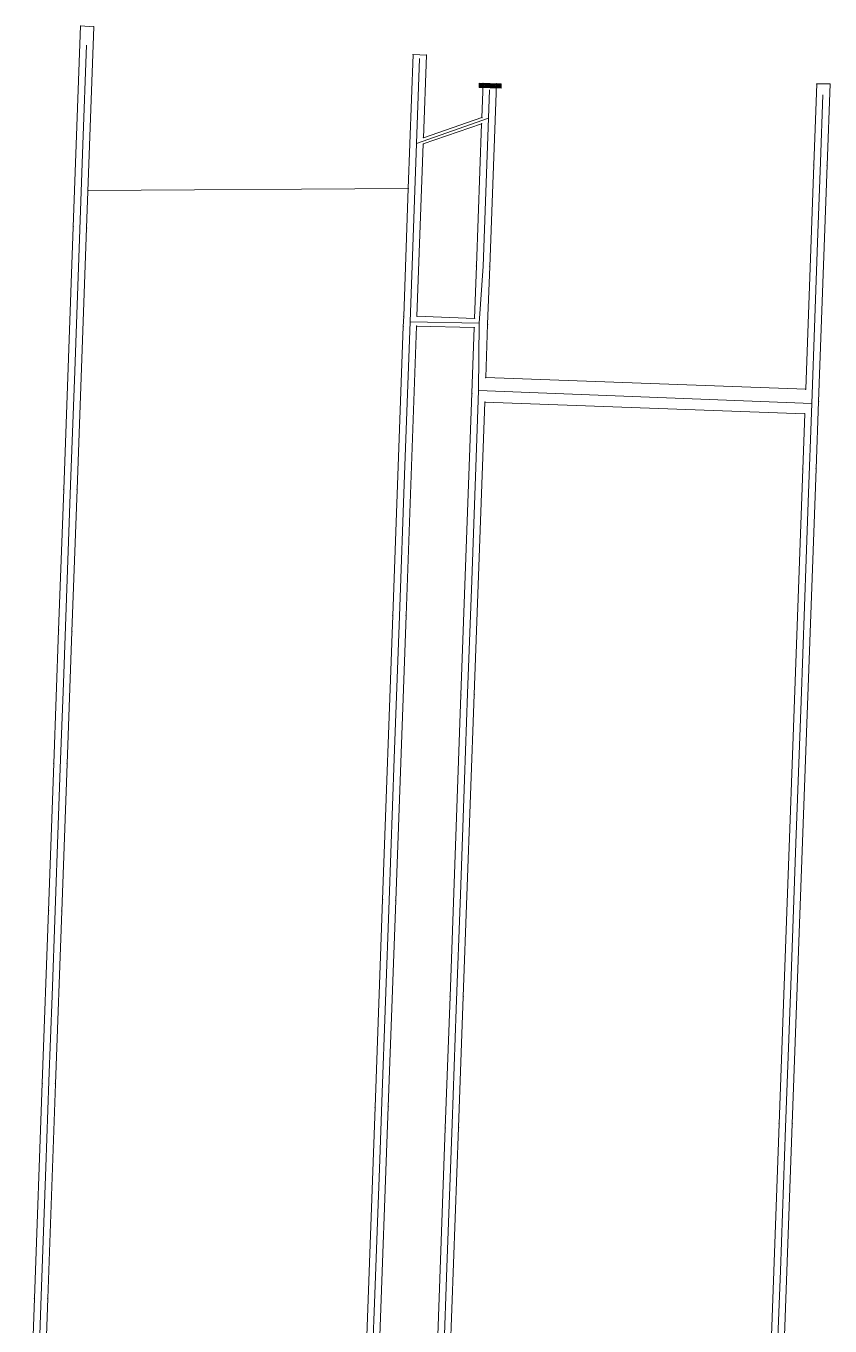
# Model space of a CAD drawing. Header units: metres. Extents: x 452813 to 454404, y 4394134 to 4396509.
# Drawn here: x 454114.4 to 454393.2, y 4396058.4 to 4396508.9 of the extents above; entities that cross this region are included whole.
import ezdxf

# ---------------------------------------------------------------- set-up
doc = ezdxf.new("R2010")
doc.units = ezdxf.units.M
for name, color, linetype, lineweight in [('BARAJ', 1, 'Continuous', 0), ('GALERI', 240, 'Continuous', 0), ('GEOFENCE', 3, 'Continuous', 0), ('NOKTA', 30, 'Continuous', 0)]:
    doc.layers.add(name, color=color, linetype=linetype, lineweight=lineweight)

msp = doc.modelspace()

# ---------------------------------------------------------------- linework, layer by layer
at = {"layer": 'BARAJ'}
for p, q in [((454271.57, 4396489.1, 838.02), (454271.52, 4396487.6, 838.02)), ((454271.52, 4396487.6, 838.02), (454279.16, 4396487.37, 836.41)), ((454271.57, 4396489.1, 838.02), (454279.21, 4396488.87, 836.41)), ((454271.73, 4396487.59, 29.73), (454271.9, 4396489.09, 29.73)), ((454272.05, 4396487.59, 29.73), (454272.22, 4396489.08, 29.73)), ((454272.37, 4396487.58, 29.73), (454272.54, 4396489.07, 29.73)), ((454272.69, 4396487.57, 29.73), (454272.86, 4396489.06, 29.73)), ((454273.01, 4396487.56, 29.73), (454273.18, 4396489.05, 29.73)), ((454273.33, 4396487.55, 29.73), (454273.5, 4396489.04, 29.73)), ((454273.65, 4396487.54, 29.73), (454273.82, 4396489.03, 29.73)), ((454273.96, 4396487.53, 29.73), (454274.13, 4396489.02, 29.73)), ((454274.28, 4396487.52, 29.73), (454274.45, 4396489.01, 29.73)), ((454274.6, 4396487.51, 29.73), (454274.77, 4396489, 29.73)), ((454274.92, 4396487.5, 29.73), (454275.09, 4396488.99, 29.73)), ((454275.24, 4396487.49, 29.73), (454275.41, 4396488.98, 29.73)), ((454275.56, 4396487.48, 29.73), (454275.73, 4396488.98, 29.73)), ((454275.87, 4396487.47, 29.73), (454276.04, 4396488.97, 29.73)), ((454276.19, 4396487.46, 29.73), (454276.36, 4396488.96, 29.73)), ((454276.51, 4396487.45, 29.73), (454276.68, 4396488.95, 29.73)), ((454276.83, 4396487.44, 29.73), (454277, 4396488.94, 29.73)), ((454277.15, 4396487.43, 29.73), (454277.32, 4396488.93, 29.73)), ((454277.47, 4396487.42, 29.73), (454277.64, 4396488.92, 29.73)), ((454277.79, 4396487.41, 29.73), (454277.95, 4396488.91, 29.73)), ((454278.1, 4396487.4, 29.73), (454278.27, 4396488.9, 29.73)), ((454278.42, 4396487.39, 29.73), (454278.59, 4396488.89, 29.73)), ((454278.74, 4396487.38, 29.73), (454278.91, 4396488.88, 29.73)), ((454279.06, 4396487.37, 29.73), (454279.2, 4396488.61, 29.73)), ((454279.21, 4396488.87, 836.41), (454279.16, 4396487.37, 836.41))]:
    msp.add_line(p, q, dxfattribs=at)
at = {"layer": 'GALERI'}
for p, q in [((454133.32, 4396508.93, 521.38), (454130.8, 4396439.35, 534.23)), ((454133.32, 4396508.93, 521.38), (454137.92, 4396508.69, 521.38)), ((454137.92, 4396508.69, 521.38), (454135.39, 4396438.95, 534.23)), ((454135.86, 4396451.86, 531.45), (454246.96, 4396452.6, 525.11)), ((454130.8, 4396439.35, 534.23), (454127.5, 4396348.31, 550.88)), ((454135.39, 4396438.95, 534.23), (454132.1, 4396348.27, 550.88)), ((454245.35, 4396408.32, 534.73), (454245.22, 4396404.73, 535.21)), ((454245.22, 4396404.73, 535.21), (454241.59, 4396304.68, 554.5)), ((454249.83, 4396404.94, 535.21), (454246.19, 4396304.68, 554.5)), ((454127.5, 4396348.31, 550.88), (454125.73, 4396299.58, 560.2)), ((454132.1, 4396348.27, 550.88), (454130.32, 4396299.1, 560.2)), ((454241.59, 4396304.68, 554.5), (454238.02, 4396206.21, 571.44)), ((454246.19, 4396304.68, 554.5), (454242.61, 4396205.86, 571.44)), ((454125.73, 4396299.58, 560.2), (454124.05, 4396253.32, 568.89)), ((454130.32, 4396299.1, 560.2), (454128.65, 4396253.22, 568.89)), ((454261.42, 4396172.6, 570.6), (454265.21, 4396277.12, 558.69)), ((454266.02, 4396172.53, 570.6), (454269.82, 4396277.29, 558.69)), ((454124.05, 4396253.32, 568.89), (454122.21, 4396202.4, 577.48)), ((454128.65, 4396253.22, 568.89), (454126.8, 4396202.18, 577.48)), ((454238.02, 4396206.21, 571.44), (454235.41, 4396134.21, 576.03)), ((454242.61, 4396205.86, 571.44), (454240.02, 4396134.38, 576.03)), ((454122.21, 4396202.4, 577.48), (454120.03, 4396142.5, 586.57)), ((454126.8, 4396202.18, 577.48), (454124.63, 4396142.37, 586.57)), ((454259.76, 4396127, 574.18), (454261.42, 4396172.6, 570.6)), ((454264.37, 4396127.2, 574.18), (454266.02, 4396172.53, 570.6)), ((454120.03, 4396142.5, 586.57), (454117.33, 4396067.9, 595.7)), ((454124.63, 4396142.37, 586.57), (454121.93, 4396067.92, 595.7)), ((454235.41, 4396134.21, 576.03), (454230.58, 4396001.21, 587.62)), ((454240.02, 4396134.38, 576.03), (454235.2, 4396001.6, 587.62)), ((454256.63, 4396040.49, 582.06), (454259.76, 4396127, 574.18)), ((454261.24, 4396040.89, 582.06), (454264.37, 4396127.2, 574.18)), ((454375.49, 4396128.46, 571.05), (454371.92, 4396030.08, 580.62)), ((454376.53, 4396030.02, 580.62), (454380.1, 4396128.49, 571.05)), ((454117.33, 4396067.9, 595.7), (454114.4, 4395987.23, 609.45)), ((454121.93, 4396067.92, 595.7), (454119.01, 4395987.28, 609.45))]:
    msp.add_line(p, q, dxfattribs=at)
for points in [[(454252.2, 4396470.19, 523.5), (454253.24, 4396498.86, 517.6), (454248.64, 4396499.02, 516.33), (454246.96, 4396452.6, 526), (454245.35, 4396408.32, 534.73)], [(454252.2, 4396470.19, 523.5), (454272.47, 4396477.21, 521.8), (454272.86, 4396489.06, 520.3), (454277.49, 4396488.92, 520.3), (454275.19, 4396425.52, 530.93), (454274.47, 4396405.54, 534.1), (454273.8, 4396387.1, 538.9), (454384.73, 4396383.04, 526.9), (454387.55, 4396460.78, 511.57), (454388.56, 4396488.87, 501), (454393.17, 4396488.87, 501), (454392.14, 4396460.66, 511.57), (454389.18, 4396378.84, 527.18), (454388.33, 4396355.47, 531.8), (454380.1, 4396128.49, 571.05)], [(454249.95, 4396408.34, 534.73), (454269.94, 4396407.56, 534.05), (454270.6, 4396425.8, 530.93), (454272.39, 4396475.07, 521.8), (454252.12, 4396468.05, 523.5)], [(454252.12, 4396468.05, 523.5), (454249.95, 4396408.34, 534.73)], [(454265.21, 4396277.12, 558.69), (454269, 4396381.67, 538.9), (454269.83, 4396404.43, 534.15), (454249.83, 4396404.94, 535.21)], [(454375.49, 4396128.46, 571.05), (454383.72, 4396355.35, 531.8), (454384.42, 4396374.55, 526.9), (454273.49, 4396378.59, 538.9), (454269.82, 4396277.29, 558.69)]]:
    msp.add_polyline3d(points, dxfattribs=at)
at = {"layer": 'GEOFENCE'}
for p, q in [((454134.14, 4396467.91, 528.96), (454135.38, 4396502.3, 522.59)), ((454249.83, 4396468.26, 523.1), (454250.89, 4396497.66, 517.22)), ((454274.74, 4396476.93, 522.32), (454275.1, 4396486.79, 520.67)), ((454389.88, 4396461.68, 511.39), (454390.73, 4396485.02, 502.47)), ((454274.74, 4396476.93, 522.32), (454249.83, 4396468.26, 523.1)), ((454272.9, 4396425.68, 530.93), (454274.74, 4396476.93, 522.32)), ((454132.71, 4396428.58, 536.17), (454134.14, 4396467.91, 528.96)), ((454247.58, 4396406.41, 534.91), (454249.83, 4396468.26, 523.1)), ((454388.99, 4396437.1, 515.9), (454389.88, 4396461.68, 511.39)), ((454387.92, 4396407.62, 521.32), (454388.99, 4396437.1, 515.9)), ((454131.29, 4396389.26, 543.37), (454132.71, 4396428.58, 536.17)), ((454271.56, 4396405.97, 534.04), (454272.9, 4396425.68, 530.93)), ((454245.66, 4396353.42, 545.11), (454247.58, 4396406.41, 534.91)), ((454247.58, 4396406.41, 534.91), (454271.56, 4396405.97, 534.04)), ((454271.33, 4396382.56, 538.43), (454271.56, 4396405.97, 534.04)), ((454386.85, 4396378.13, 526.73), (454387.92, 4396407.62, 521.32)), ((454129.86, 4396349.94, 550.57), (454131.29, 4396389.26, 543.37)), ((454270.37, 4396356.07, 543.53), (454271.33, 4396382.56, 538.43)), ((454271.33, 4396382.56, 538.43), (454386.85, 4396378.13, 526.73)), ((454385.61, 4396343.87, 533.79), (454386.85, 4396378.13, 526.73)), ((454268.95, 4396316.81, 551.09), (454270.37, 4396356.07, 543.53)), ((454243.88, 4396304.35, 554.56), (454245.66, 4396353.42, 545.11)), ((454128.43, 4396310.66, 557.99), (454129.86, 4396349.94, 550.57)), ((454384.89, 4396324.17, 537.19), (454385.61, 4396343.87, 533.79)), ((454383.11, 4396274.93, 545.69), (454384.89, 4396324.17, 537.19)), ((454267.53, 4396277.56, 558.65), (454268.95, 4396316.81, 551.09)), ((454127.37, 4396281.21, 563.56), (454128.43, 4396310.66, 557.99)), ((454242.1, 4396255.11, 563.01), (454243.88, 4396304.35, 554.56)), ((454126.3, 4396251.75, 569.13), (454127.37, 4396281.21, 563.56)), ((454266.44, 4396247.74, 561.73), (454267.53, 4396277.56, 558.65)), ((454381.32, 4396225.69, 554.18), (454383.11, 4396274.93, 545.69)), ((454240.31, 4396205.86, 571.45), (454242.1, 4396255.11, 563.01)), ((454125.58, 4396232.01, 572.29), (454126.3, 4396251.75, 569.13)), ((454265, 4396207.97, 565.84), (454266.44, 4396247.74, 561.73)), ((454124.51, 4396202.4, 577.02), (454125.58, 4396232.01, 572.29)), ((454379.53, 4396176.45, 562.68), (454381.32, 4396225.69, 554.18)), ((454263.56, 4396168.21, 569.95), (454265, 4396207.97, 565.84)), ((454239.04, 4396170.95, 573.69), (454240.31, 4396205.86, 571.45)), ((454123.43, 4396172.8, 581.75), (454124.51, 4396202.4, 577.02)), ((454377.75, 4396127.21, 571.17), (454379.53, 4396176.45, 562.68)), ((454122.36, 4396143.19, 586.48), (454123.43, 4396172.8, 581.75)), ((454237.78, 4396136.04, 575.88), (454239.04, 4396170.95, 573.69)), ((454262.12, 4396128.45, 574.06), (454263.56, 4396168.21, 569.95)), ((454121.28, 4396113.43, 590.11), (454122.36, 4396143.19, 586.48)), ((454237.05, 4396116.13, 577.63), (454237.78, 4396136.04, 575.88)), ((454260.31, 4396078.69, 578.66), (454262.12, 4396128.45, 574.06)), ((454375.95, 4396077.49, 576.09), (454377.75, 4396127.21, 571.17)), ((454119.66, 4396068.79, 595.55), (454121.28, 4396113.43, 590.11)), ((454236.15, 4396091.25, 579.83), (454237.05, 4396116.13, 577.63)), ((454235.25, 4396066.36, 582.02), (454236.15, 4396091.25, 579.83)), ((454258.87, 4396038.89, 582.34), (454260.31, 4396078.69, 578.66)), ((454374.14, 4396027.76, 581), (454375.95, 4396077.49, 576.09)), ((454118.05, 4396024.46, 603.08), (454119.66, 4396068.79, 595.55)), ((454234.71, 4396051.5, 584.01), (454235.25, 4396066.36, 582.02))]:
    msp.add_line(p, q, dxfattribs=at)
at = {"layer": 'NOKTA'}
for p in [(454133.32, 4396508.93, 521.38), (454137.92, 4396508.69, 521.38), (454248.64, 4396499.02, 516.33), (454253.24, 4396498.86, 517.6), (454272.86, 4396489.06, 520.3), (454277.49, 4396488.92, 520.3), (454388.56, 4396488.87, 501), (454393.17, 4396488.87, 501), (454272.39, 4396475.07, 521.8), (454272.47, 4396477.21, 521.8), (454252.2, 4396470.19, 523.5), (454252.12, 4396468.05, 523.5), (454387.55, 4396460.78, 511.57), (454392.14, 4396460.66, 511.57), (454135.86, 4396451.86, 532), (454246.96, 4396452.6, 526), (454130.8, 4396439.35, 534.23), (454135.39, 4396438.95, 534.23), (454270.6, 4396425.8, 530.93), (454275.19, 4396425.52, 530.93), (454245.35, 4396408.32, 534.73), (454249.95, 4396408.34, 534.73), (454269.94, 4396407.56, 534.05), (454245.22, 4396404.73, 535.21), (454249.83, 4396404.94, 535.21), (454269.83, 4396404.43, 534.15), (454274.47, 4396405.54, 534.1), (454273.8, 4396387.1, 538.9), (454269, 4396381.67, 538.9), (454384.73, 4396383.04, 526.9), (454389.18, 4396378.84, 527.18), (454273.49, 4396378.59, 538.9), (454384.42, 4396374.55, 526.9), (454383.72, 4396355.35, 531.8), (454388.33, 4396355.47, 531.8), (454127.5, 4396348.31, 550.88), (454132.1, 4396348.27, 550.88), (454241.59, 4396304.68, 554.5), (454246.19, 4396304.68, 554.5), (454125.73, 4396299.58, 560.2), (454130.32, 4396299.1, 560.2), (454265.21, 4396277.12, 558.69), (454269.82, 4396277.29, 558.69), (454124.05, 4396253.32, 568.89), (454128.65, 4396253.22, 568.89), (454238.02, 4396206.21, 571.44), (454242.61, 4396205.86, 571.44), (454122.21, 4396202.4, 577.48), (454126.8, 4396202.18, 577.48), (454261.42, 4396172.6, 570.6), (454266.02, 4396172.53, 570.6), (454120.03, 4396142.5, 586.57), (454124.63, 4396142.37, 586.57), (454235.41, 4396134.21, 576.03), (454240.02, 4396134.38, 576.03), (454259.76, 4396127, 574.18), (454264.37, 4396127.2, 574.18), (454375.49, 4396128.46, 571.05), (454380.1, 4396128.49, 571.05), (454117.33, 4396067.9, 595.7), (454121.93, 4396067.92, 595.7)]:
    msp.add_point(p, dxfattribs=at)

doc.saveas('drawing.dxf')
